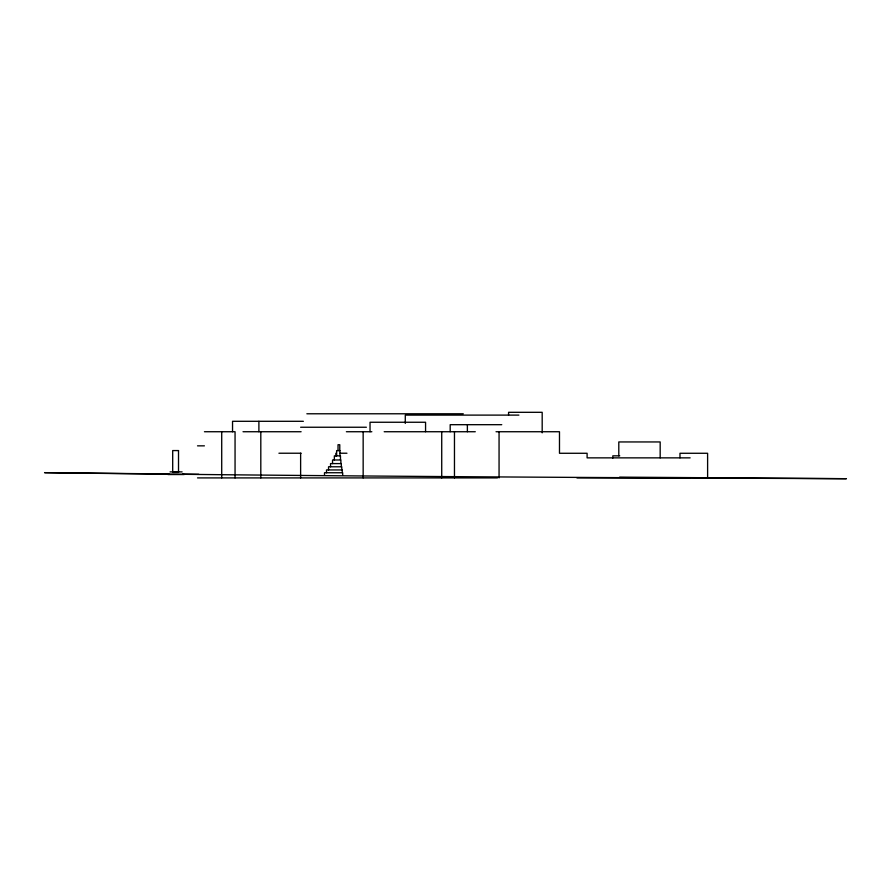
<?xml version="1.0" encoding="UTF-8"?>
<svg xmlns="http://www.w3.org/2000/svg" width="891" height="891" viewBox="0 0 891 891"><rect width="100%" height="100%" fill="white"/><g stroke="black" fill="none" stroke-linecap="round" stroke-linejoin="round"><path stroke-width="1.34" d="M306.86 413.78L463.264 413.78M518.907 415.106L405.282 415.106L405.282 423.425M303.363 421.298L232.54 421.298L232.54 431.734M501.756 424.684L450.189 424.684L450.189 431.734M300.623 427.246L366.379 427.246M204.451 431.734L235.057 431.734L235.057 477.91M243.02 431.734L301.113 431.734M346.376 431.734L371.837 431.734M384.188 431.734L475.282 431.734M496.031 431.734L559.481 431.734L559.481 453.274L587.102 453.274L587.102 457.863L690.135 457.863M197.524 445.845L204.407 445.845M278.928 453.229L301.125 453.229M339.994 453.229L346.955 453.229M619.746 455.836L612.83 455.836L612.83 458.13M170.07 471.885L182.098 471.885M167.942 474.535L184.225 474.535M197.524 477.91L497.423 477.91M576.956 477.91L690.135 477.91M619.635 477.13L846.45 478.69C579.139 477.576 311.828 476.184 44.55 472.653L168.989 473.99M198.827 474.313L182.532 474.146M707.61 477.91L707.61 453.274L679.978 453.274L679.978 457.863M660.175 457.863L660.175 441.947L618.8 441.947L618.8 455.836M542.185 432.837L542.185 412.31L508.572 412.31L508.572 415.106M499.06 431.734L499.06 477.91M467.374 424.684L467.374 431.734M454.466 431.734L454.466 477.91M441.724 431.734L441.724 477.91M425.564 431.734L425.564 422.256L370.032 422.256L370.032 431.734M363.16 431.734L363.16 477.91M342.69 474.903L342.69 472.742L324.502 472.742L324.502 474.903M342.244 472.742L342.244 469.947L326.507 469.947L326.507 472.742M341.776 469.947L341.776 466.784L328.545 466.784L328.545 469.947M341.331 466.784L341.331 463.587L330.55 463.587L330.55 466.784M340.885 463.587L340.885 459.99L332.543 459.99L332.543 463.587M340.473 459.99L340.473 455.858L334.359 455.858L334.359 459.99M339.961 455.858L339.961 450.623L336.642 450.623L336.642 455.858M339.772 450.623L339.772 444.732L338.034 444.732L338.034 450.623M335.862 453.229L335.862 455.969M300.623 453.229L300.623 477.91M260.807 431.734L260.807 477.91M258.891 421.298L258.891 431.734M221.714 431.734L221.714 477.91M178.512 450.568L172.698 450.568L172.698 472.419L178.512 472.419L178.512 450.568"/></g></svg>
